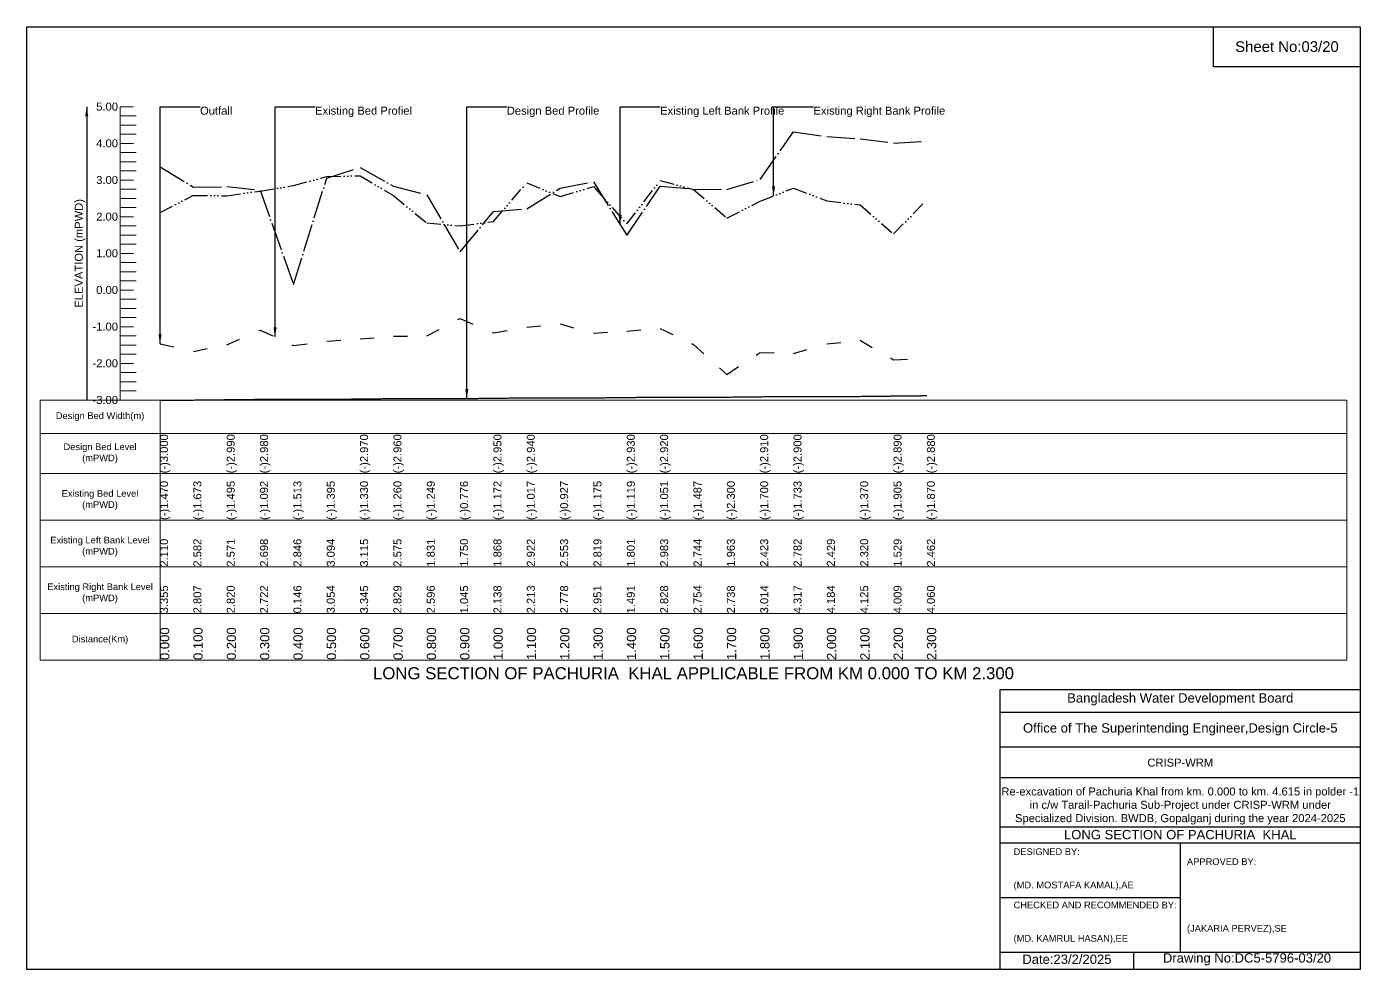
# Model space of a CAD drawing. Header units: inches. Extents: x 91000 to 388000, y -12099 to 0.
# Drawn here: x 120000 to 128000, y -5656 to 0 of the extents above; entities that cross this region are included whole.
import ezdxf

# ---------------------------------------------------------------- set-up
doc = ezdxf.new("R2010")
doc.units = ezdxf.units.IN
doc.header["$LTSCALE"] = 7
doc.header["$MEASUREMENT"] = 0
for name, pattern in [('ACAD_ISO03W100', [30, 12, -18]), ('ACAD_ISO04W100', [30, 24, -3, 0, -3]), ('ACAD_ISO14W100', [24, 12, -3, 0, -3, 0, -3, 0, -3]), ('CENTER', [2, 1.25, -0.25, 0.25, -0.25])]:
    doc.linetypes.add(name, pattern=pattern)
for name, color, linetype, lineweight in [('Design Bed Level Long Section', 7, 'CENTER', 25), ('Existing Bed Level for Long Section', 7, 'ACAD_ISO03W100', 25), ('Existing Left Bank of Long section', 7, 'ACAD_ISO04W100', 25), ('Existing Right Bank of Long Section', 7, 'ACAD_ISO14W100', 25), ('Long Section Border', 7, 'Continuous', 9), ('Long Section Labels', 7, 'Continuous', 9), ('Vscale for Long Section', 7, 'Continuous', 9)]:
    doc.layers.add(name, color=color, linetype=linetype, lineweight=lineweight)
doc.styles.get("Standard").update_dxf_attribs({"font": 'arial.ttf'})
doc.dimstyles.get("Standard").update_dxf_attribs({"dimtxt": 0.18, "dimasz": 0.18, "dimexe": 0.18, "dimexo": 0.0625, "dimgap": 0.09, "dimtad": 0, "dimtih": 1, "dimtoh": 1, "dimdec": 4, "dimzin": 0, "dimdsep": 46, "dimtxsty": 'Standard', "dimcen": 0.09, "dimadec": 0, "dimazin": 0, "dimtfac": 1, "dimtdec": 4, "dimtofl": 0, "dimtmove": 0, "dimatfit": 3, "dimfxl": 1, "dimtolj": 1, "dimtzin": 0, "dimarcsym": 0})

msp = doc.modelspace()

# ---------------------------------------------------------------- linework, layer by layer
for points in [[(120000, 0), (128000, 0), (128000, -5656), (120000, -5656)], [(127120, 0), (128000, 0), (128000, -240), (127120, -240)]]:
    msp.add_lwpolyline(points, close=True)
for points in [[(125840, -5656), (125840, -3976), (128000, -3976)], [(125840, -4112), (128000, -4112)], [(125840, -4320), (128000, -4320)], [(125840, -4504), (128000, -4504)], [(125840, -4800), (128000, -4800)], [(125840, -4896), (128000, -4896)], [(126920, -4896), (126920, -5552)], [(125840, -5224), (126920, -5224)], [(125840, -5552), (128000, -5552)], [(126640, -5552), (126640, -5656)]]:
    msp.add_lwpolyline(points)
at = {"layer": 'Design Bed Level Long Section'}
msp.add_lwpolyline([(120800, -2240), (121000, -2240), (121200, -2237.8), (121400, -2235.6), (121600, -2235.6), (121800, -2235.6), (122000, -2233.4), (122200, -2231.2), (122400, -2231.2), (122600, -2231.2), (122800, -2229), (123000, -2226.8), (123200, -2226.8), (123400, -2226.8), (123600, -2224.6), (123800, -2222.4), (124000, -2222.4), (124200, -2222.4), (124400, -2220.2), (124600, -2218), (124800, -2218), (125000, -2218), (125200, -2215.8), (125400, -2213.6)], dxfattribs=at)
at = {"layer": 'Existing Bed Level for Long Section'}
msp.add_lwpolyline([(120800, -1903.4), (121000, -1948.1), (121200, -1908.9), (121400, -1820.2), (121600, -1912.9), (121800, -1886.9), (122000, -1872.6), (122200, -1857.2), (122400, -1854.8), (122600, -1750.7), (122800, -1837.8), (123000, -1803.7), (123200, -1783.9), (123400, -1838.5), (123600, -1826.2), (123800, -1811.2), (124000, -1907.1), (124200, -2086), (124400, -1954), (124600, -1961.3), (124800, -1903.4), (125000, -1881.4), (125200, -1999.1), (125400, -1991.4)], dxfattribs=at)
at = {"layer": 'Existing Left Bank of Long section'}
msp.add_lwpolyline([(120800, -841.9), (121000, -962.5), (121200, -959.6), (121400, -981.2), (121600, -1547.9), (121800, -908.1), (122000, -844.1), (122200, -957.6), (122400, -1008.9), (122600, -1350.1), (122800, -1109.6), (123000, -1093.1), (123200, -968.8), (123400, -930.8), (123600, -1252), (123800, -957.8), (124000, -974.1), (124200, -977.6), (124400, -916.9), (124600, -630.3), (124800, -659.5), (125000, -672.5), (125200, -698), (125400, -686.8)], dxfattribs=at)
at = {"layer": 'Existing Right Bank of Long Section'}
msp.add_lwpolyline([(120800, -1115.8), (121000, -1012), (121200, -1014.4), (121400, -986.4), (121600, -953.9), (121800, -899.3), (122000, -894.7), (122200, -1013.5), (122400, -1177.2), (122600, -1195), (122800, -1169), (123000, -937.2), (123200, -1018.3), (123400, -959.8), (123600, -1183.8), (123800, -923.7), (124000, -976.3), (124200, -1148.1), (124400, -1046.9), (124600, -968), (124800, -1045.6), (125000, -1069.6), (125200, -1243.6), (125400, -1038.4)], dxfattribs=at)
at = {"layer": 'Long Section Border'}
msp.add_lwpolyline([(120080, -2240), (127920, -2240), (127920, -3800), (120080, -3800)], close=True, dxfattribs=at)
for points in [[(120800, -2240), (120800, -3800)], [(120080, -2440), (127920, -2440)], [(120080, -2680), (127920, -2680)], [(120080, -2960), (127920, -2960)], [(120080, -3240), (127920, -3240)], [(120080, -3520), (127920, -3520)]]:
    msp.add_lwpolyline(points, dxfattribs=at)
at = {"layer": 'Vscale for Long Section'}
for points in [[(120560, -2240), (120560, -2020), (120560, -1800), (120560, -1580), (120560, -1360), (120560, -1140), (120560, -920), (120560, -700), (120560, -480)], [(120560, -480), (120640, -480)], [(120560, -535), (120656, -535)], [(120560, -590), (120656, -590)], [(120560, -645), (120656, -645)], [(120560, -700), (120640, -700)], [(120560, -755), (120656, -755)], [(120560, -810), (120656, -810)], [(120560, -865), (120656, -865)], [(120560, -920), (120640, -920)], [(120560, -975), (120656, -975)], [(120560, -1030), (120656, -1030)], [(120560, -1085), (120656, -1085)], [(120560, -1140), (120640, -1140)], [(120560, -1195), (120656, -1195)], [(120560, -1250), (120656, -1250)], [(120560, -1305), (120656, -1305)], [(120560, -1360), (120640, -1360)], [(120560, -1415), (120656, -1415)], [(120560, -1470), (120656, -1470)], [(120560, -1525), (120656, -1525)], [(120560, -1580), (120640, -1580)], [(120560, -1635), (120656, -1635)], [(120560, -1690), (120656, -1690)], [(120560, -1745), (120656, -1745)], [(120560, -1800), (120640, -1800)], [(120560, -1855), (120656, -1855)], [(120560, -1910), (120656, -1910)], [(120560, -1965), (120656, -1965)], [(120560, -2020), (120640, -2020)], [(120560, -2075), (120656, -2075)], [(120560, -2130), (120656, -2130)], [(120560, -2185), (120656, -2185)], [(120560, -2240), (120640, -2240)]]:
    msp.add_lwpolyline(points, dxfattribs=at)

# ---------------------------------------------------------------- texts
at = {"attachment_point": 5}
for s, insert, char_height in [('Sheet No:03/20', (127560, -120), 64), ('Bangladesh Water Development Board', (126920, -4036), 56), ('Office of The Superintending Engineer,Design Circle-5', (126920, -4216), 56)]:
    msp.add_mtext(s, dxfattribs=dict(at, insert=insert, char_height=char_height))
for s, insert, char_height, width, attachment_point in [('CRISP-WRM', (126920, -4416), 48, 2240, 5), ('Re-excavation of Pachuria Khal from km. 0.000 to km. 4.615 in polder -1  in c/w Tarail-Pachuria Sub-Project under CRISP-WRM under Specialized Division. BWDB, Gopalganj during the year 2024-2025', (126920, -4676), 48, 2160, 5), ('LONG SECTION OF PACHURIA  KHAL', (126920, -4848), 56, 2240, 5), ('DESIGNED BY:^J^J^J(MD. MOSTAFA KAMAL),AE', (125920, -5056), 40, 1120, 4), ('APPROVED BY:^J^J^J^J^J^J(JAKARIA PERVEZ),SE', (126960, -5216), 40, 1120, 4), ('CHECKED AND RECOMMENDED BY:^J^J^J(MD. KAMRUL HASAN),EE', (125920, -5376), 40, 1120, 4), ('Date:23/2/2025 ', (126240, -5596), 56, 1120, 5), ('Drawing No:DC5-5796-03/20', (127320, -5596), 56, 1760, 5)]:
    msp.add_mtext(s, dxfattribs=dict(insert=insert, char_height=char_height, width=width, attachment_point=attachment_point))
at = {"layer": 'Long Section Border', "attachment_point": 5}
for s, insert, char_height in [('Design Bed Width(m)', (120440, -2340), 40), ('Design Bed Level^J(mPWD)', (120440, -2560), 40), ('Existing Bed Level^J(mPWD)', (120440, -2840), 40), ('Existing Left Bank Level^J(mPWD)', (120440, -3120), 40), ('Existing Right Bank Level^J(mPWD)', (120440, -3400), 40), ('Distance(Km)', (120440, -3680), 40), ('LONG SECTION OF PACHURIA  KHAL APPLICABLE FROM KM 0.000 TO KM 2.300', (124000, -3880), 72)]:
    msp.add_mtext(s, dxfattribs=dict(at, insert=insert, char_height=char_height))
at = {"layer": 'Long Section Labels', "char_height": 48, "attachment_point": 1}
for s, insert in [('Outfall', (121040, -480)), ('Existing Bed Profiel', (121730, -480)), ('Design Bed Profile', (122880, -480)), ('Existing Left Bank Profile', (123799.8, -480)), ('Existing Right Bank Profile', (124719.9, -480))]:
    msp.add_mtext(s, dxfattribs=dict(at, insert=insert))
at = {"layer": 'Vscale for Long Section', "char_height": 48, "attachment_point": 6}
for s, insert in [('5.00', (120547.7, -480)), ('4.00', (120547.7, -700)), ('3.00', (120547.7, -920)), ('2.00', (120547.7, -1140)), ('1.00', (120547.7, -1360)), ('0.00', (120547.7, -1580)), ('-1.00', (120547.7, -1800)), ('-2.00', (120547.7, -2020)), ('-3.00', (120547.7, -2240))]:
    msp.add_mtext(s, dxfattribs=dict(at, insert=insert))
at = {"layer": 'Vscale for Long Section', "rotation": 90}
for s, insert, char_height, attachment_point in [('ELEVATION (mPWD)', (120320, -1360), 48, 5), ('(-)3.000', (120800, -2680), 48, 1), ('(-)3.000', (120800, -2680), 48, 1), ('(-)2.990', (121200, -2680), 48, 1), ('(-)2.980', (121400, -2680), 48, 1), ('(-)2.980', (121400, -2680), 48, 1), ('(-)2.980', (121400, -2680), 48, 1), ('(-)2.970', (122000, -2680), 48, 1), ('(-)2.960', (122200, -2680), 48, 1), ('(-)2.960', (122200, -2680), 48, 1), ('(-)2.960', (122200, -2680), 48, 1), ('(-)2.950', (122800, -2680), 48, 1), ('(-)2.940', (123000, -2680), 48, 1), ('(-)2.940', (123000, -2680), 48, 1), ('(-)2.940', (123000, -2680), 48, 1), ('(-)2.930', (123600, -2680), 48, 1), ('(-)2.920', (123800, -2680), 48, 1), ('(-)2.920', (123800, -2680), 48, 1), ('(-)2.920', (123800, -2680), 48, 1), ('(-)2.910', (124400, -2680), 48, 1), ('(-)2.900', (124600, -2680), 48, 1), ('(-)2.900', (124600, -2680), 48, 1), ('(-)2.900', (124600, -2680), 48, 1), ('(-)2.890', (125200, -2680), 48, 1), ('(-)2.880', (125400, -2680), 48, 1), ('(-)1.470', (120800, -2960), 48, 1), ('(-)1.470', (120800, -2960), 48, 1), ('(-)1.673', (121000, -2960), 48, 1), ('(-)1.495', (121200, -2960), 48, 1), ('(-)1.092', (121400, -2960), 48, 1), ('(-)1.513', (121600, -2960), 48, 1), ('(-)1.395', (121800, -2960), 48, 1), ('(-)1.330', (122000, -2960), 48, 1), ('(-)1.260', (122200, -2960), 48, 1), ('(-)1.249', (122400, -2960), 48, 1), ('(-)0.776', (122600, -2960), 48, 1), ('(-)1.172', (122800, -2960), 48, 1), ('(-)1.017', (123000, -2960), 48, 1), ('(-)0.927', (123200, -2960), 48, 1), ('(-)1.175', (123400, -2960), 48, 1), ('(-)1.119', (123600, -2960), 48, 1), ('(-)1.051', (123800, -2960), 48, 1), ('(-)1.487', (124000, -2960), 48, 1), ('(-)2.300', (124200, -2960), 48, 1), ('(-)1.700', (124400, -2960), 48, 1), ('(-)1.733', (124600, -2960), 48, 1), ('(-)1.370', (125000, -2960), 48, 1), ('(-)1.905', (125200, -2960), 48, 1), ('(-)1.870', (125400, -2960), 48, 1), ('2.110', (120800, -3240), 48, 1), ('2.582', (121000, -3240), 48, 1), ('2.571', (121200, -3240), 48, 1), ('2.698', (121400, -3240), 48, 1), ('2.846', (121600, -3240), 48, 1), ('3.094', (121800, -3240), 48, 1), ('3.115', (122000, -3240), 48, 1), ('2.575', (122200, -3240), 48, 1), ('1.831', (122400, -3240), 48, 1), ('1.750', (122600, -3240), 48, 1), ('1.868', (122800, -3240), 48, 1), ('2.922', (123000, -3240), 48, 1), ('2.553', (123200, -3240), 48, 1), ('2.819', (123400, -3240), 48, 1), ('1.801', (123600, -3240), 48, 1), ('2.983', (123800, -3240), 48, 1), ('2.744', (124000, -3240), 48, 1), ('1.963', (124200, -3240), 48, 1), ('2.423', (124400, -3240), 48, 1), ('2.782', (124600, -3240), 48, 1), ('2.429', (124800, -3240), 48, 1), ('2.320', (125000, -3240), 48, 1), ('1.529', (125200, -3240), 48, 1), ('2.462', (125400, -3240), 48, 1), ('3.355', (120800, -3520), 48, 1), ('2.807', (121000, -3520), 48, 1), ('2.820', (121200, -3520), 48, 1), ('2.722', (121400, -3520), 48, 1), ('0.146', (121600, -3520), 48, 1), ('3.054', (121800, -3520), 48, 1), ('3.345', (122000, -3520), 48, 1), ('2.829', (122200, -3520), 48, 1), ('2.596', (122400, -3520), 48, 1), ('1.045', (122600, -3520), 48, 1), ('2.138', (122800, -3520), 48, 1), ('2.213', (123000, -3520), 48, 1), ('2.778', (123200, -3520), 48, 1), ('2.951', (123400, -3520), 48, 1), ('1.491', (123600, -3520), 48, 1), ('2.828', (123800, -3520), 48, 1), ('2.754', (124000, -3520), 48, 1), ('2.738', (124200, -3520), 48, 1), ('3.014', (124400, -3520), 48, 1), ('4.317', (124600, -3520), 48, 1), ('4.184', (124800, -3520), 48, 1), ('4.125', (125000, -3520), 48, 1), ('4.009', (125200, -3520), 48, 1), ('4.060', (125400, -3520), 48, 1), ('0.000', (120800, -3800), 56, 1), ('0.100', (121000, -3800), 56, 1), ('0.200', (121200, -3800), 56, 1), ('0.300', (121400, -3800), 56, 1), ('0.400', (121600, -3800), 56, 1), ('0.500', (121800, -3800), 56, 1), ('0.600', (122000, -3800), 56, 1), ('0.700', (122200, -3800), 56, 1), ('0.800', (122400, -3800), 56, 1), ('0.900', (122600, -3800), 56, 1), ('1.000', (122800, -3800), 56, 1), ('1.100', (123000, -3800), 56, 1), ('1.200', (123200, -3800), 56, 1), ('1.300', (123400, -3800), 56, 1), ('1.400', (123600, -3800), 56, 1), ('1.500', (123800, -3800), 56, 1), ('1.600', (124000, -3800), 56, 1), ('1.700', (124200, -3800), 56, 1), ('1.800', (124400, -3800), 56, 1), ('1.900', (124600, -3800), 56, 1), ('2.000', (124800, -3800), 56, 1), ('2.100', (125000, -3800), 56, 1), ('2.200', (125200, -3800), 56, 1), ('2.300', (125400, -3800), 56, 1)]:
    msp.add_mtext(s, dxfattribs=dict(at, insert=insert, char_height=char_height, attachment_point=attachment_point))

# ---------------------------------------------------------------- leaders
at = {"layer": 'Long Section Labels', "annotation_type": 0, "has_hookline": 1, "hookline_direction": 0}
for points, text_width in [([(120800, -1903.4), (120800, -480), (121039.9, -480)], 185.8), ([(121490, -1861.9), (121490, -480), (121729.9, -480)], 571.4), ([(122640, -2230.8), (122640, -480), (122879.9, -480)], 547.4), ([(123559.8, -1187.4), (123559.8, -480), (123799.7, -480)], 737.4), ([(124479.9, -1015.4), (124479.9, -480), (124719.9, -480)], 782)]:
    msp.add_leader(points, dimstyle='Standard', override={"dimasz": 57.6}, dxfattribs=dict(at, text_width=text_width))
at = {"layer": 'Vscale for Long Section'}
msp.add_leader([(120360, -480), (120360, -2240)], dimstyle='Standard', override={"dimasz": 57.6}, dxfattribs=at)

doc.saveas('drawing.dxf')
